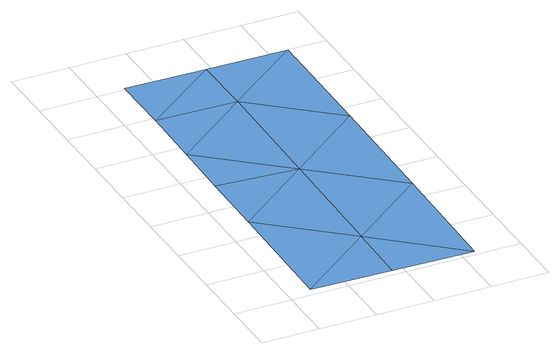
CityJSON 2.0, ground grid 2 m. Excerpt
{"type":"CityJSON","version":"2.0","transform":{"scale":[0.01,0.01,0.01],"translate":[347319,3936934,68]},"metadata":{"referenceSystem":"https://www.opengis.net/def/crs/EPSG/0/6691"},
"CityObjects":{
"waterbody1":{"type":"WaterBody","attributes":{"name":"7","class":"1140","function":"1","WaterBodyRiverFloodingRiskAttribute.description":"4","WaterBodyRiverFloodingRiskAttribute.rankOrg":"2","WaterBodyRiverFloodingRiskAttribute.adminType":"2","WaterBodyRiverFloodingRiskAttribute.scale":"L2"},"geometry":[{"type":"MultiSurface","lod":"1","boundaries":[[[0,1,2]],[[0,2,3]],[[4,2,1]],[[5,3,2]],[[6,7,8]],[[2,9,5]],[[9,2,4]],[[10,11,12]],[[12,11,7]],[[8,9,4]],[[11,13,7]],[[7,13,9]],[[14,9,13]],[[14,5,9]],[[8,7,9]],[[6,12,7]]]}]}
},
"vertices":[
[359,16,79],[642,11,79],[363,247,79],[76,21,79],[650,473,79],[84,483,79],[666,1398,72],[379,1171,79],[658,936,79],[371,709,79],[100,1407,73],[96,1176,79],[383,1403,72],[92,945,79],[88,730,79]
]}
